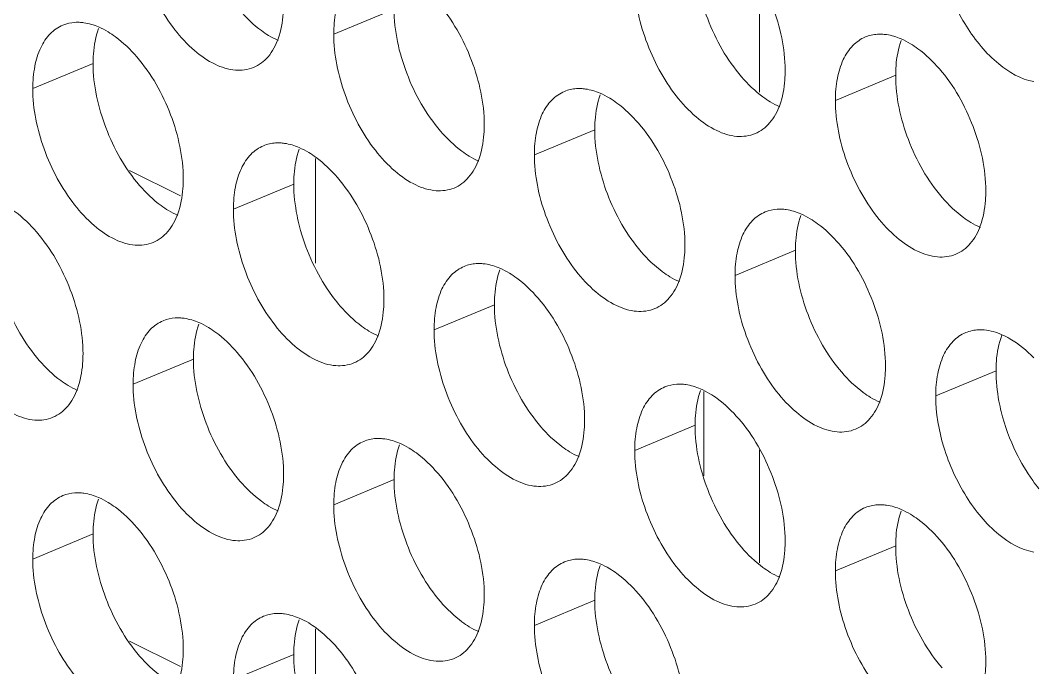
# Model space of a CAD drawing. Header units: millimetres. Extents: x 0 to 2524, y 0 to 1785.
# Drawn here: x 1798.18 to 1808.52, y 913.12 to 919.73 of the extents above; entities that cross this region are included whole.
import ezdxf

# ---------------------------------------------------------------- set-up
doc = ezdxf.new("R2010")
doc.units = ezdxf.units.MM
doc.header["$LTSCALE"] = 0.1
doc.layers.add('标注', color=251, linetype='Continuous', lineweight=9)

msp = doc.modelspace()

# ---------------------------------------------------------------- linework, layer by layer
at = {"layer": '标注'}
for p, q in [((1805.72, 920.149), (1805.72, 918.995)), ((1801.996, 919.844), (1801.381, 919.588)), ((1798.927, 919.289), (1798.312, 919.033)), ((1807.11, 919.168), (1806.495, 918.912)), ((1804.042, 918.613), (1803.426, 918.357)), ((1801.194, 917.25), (1801.194, 918.321)), ((1799.819, 917.938), (1799.299, 918.197)), ((1800.973, 918.059), (1800.358, 917.803)), ((1806.087, 917.383), (1805.472, 917.127)), ((1803.019, 916.828), (1802.404, 916.573)), ((1799.95, 916.274), (1799.335, 916.018)), ((1808.133, 916.152), (1807.518, 915.897)), ((1805.154, 915.083), (1805.154, 915.941)), ((1805.064, 915.598), (1804.449, 915.342)), ((1805.72, 915.349), (1805.72, 914.195)), ((1801.996, 915.044), (1801.381, 914.788)), ((1798.927, 914.489), (1798.312, 914.233)), ((1807.11, 914.368), (1806.495, 914.112)), ((1804.042, 913.813), (1803.426, 913.557)), ((1801.194, 912.45), (1801.194, 913.521)), ((1799.819, 913.138), (1799.299, 913.397)), ((1800.973, 913.259), (1800.358, 913.003))]:
    msp.add_line(p, q, dxfattribs=at)
msp.add_arc((1810.248, 916.252), 2.125, 194.0297, 206.073, dxfattribs=at)
for points, knots in [([(1800.563, 919.249), (1800.505, 919.225), (1800.366, 919.207), (1800.154, 919.276), (1799.944, 919.422), (1799.747, 919.635), (1799.576, 919.9), (1799.402, 920.289), (1799.335, 920.609), (1799.335, 920.818)], [0, 0, 0, 0, 0.08419, 0.180629, 0.294901, 0.426206, 0.569756, 0.71848, 1, 1, 1, 1]), ([(1808.518, 919.105), (1808.387, 919.127), (1808.113, 919.288), (1807.804, 919.671), (1807.582, 920.159), (1807.518, 920.521), (1807.518, 920.697)], [0, 0, 0, 0, 0.200223, 0.454809, 0.735097, 1, 1, 1, 1]), ([(1805.538, 919.153), (1805.39, 919.326), (1805.164, 919.726), (1805.064, 920.175), (1805.064, 920.398)], [0, 0, 0, 0, 0.505546, 1, 1, 1, 1]), ([(1805.51, 920.464), (1805.658, 920.292), (1805.884, 919.892), (1805.983, 919.442), (1805.983, 919.219)], [0, 0, 0, 0, 0.505546, 1, 1, 1, 1]), ([(1801.381, 919.588), (1801.381, 919.663), (1801.392, 919.806), (1801.45, 919.999), (1801.547, 920.15), (1801.639, 920.215), (1801.687, 920.234)], [0, 0, 0, 0, 0.300633, 0.564844, 0.793499, 1, 1, 1, 1]), ([(1805.677, 918.573), (1805.619, 918.549), (1805.48, 918.531), (1805.268, 918.6), (1805.058, 918.746), (1804.861, 918.959), (1804.69, 919.224), (1804.516, 919.613), (1804.449, 919.934), (1804.449, 920.142)], [0, 0, 0, 0, 0.08419, 0.180629, 0.294901, 0.426206, 0.569756, 0.71848, 1, 1, 1, 1]), ([(1800.869, 919.895), (1800.869, 919.863), (1800.865, 919.743), (1800.844, 919.623), (1800.814, 919.54)], [0, 0, 0, 0, 0.269025, 1, 1, 1, 1]), ([(1802.441, 919.91), (1802.59, 919.737), (1802.815, 919.337), (1802.915, 918.888), (1802.915, 918.665)], [0, 0, 0, 0, 0.505546, 1, 1, 1, 1]), ([(1800.717, 919.573), (1800.692, 919.589), (1800.583, 919.662), (1800.489, 919.753), (1800.424, 919.829)], [0, 0, 0, 0, 0.231736, 1, 1, 1, 1]), ([(1802.469, 918.599), (1802.321, 918.771), (1802.096, 919.171), (1801.996, 919.621), (1801.996, 919.844)], [0, 0, 0, 0, 0.505546, 1, 1, 1, 1]), ([(1798.312, 919.033), (1798.312, 919.109), (1798.324, 919.252), (1798.381, 919.445), (1798.478, 919.595), (1798.571, 919.66), (1798.619, 919.68)], [0, 0, 0, 0, 0.300633, 0.564844, 0.793499, 1, 1, 1, 1]), ([(1798.619, 919.68), (1798.658, 919.696), (1798.714, 919.709), (1798.771, 919.709), (1798.786, 919.709)], [0, 0, 0, 0, 0.741995, 1, 1, 1, 1]), ([(1798.786, 919.709), (1798.802, 919.708), (1798.869, 919.702), (1798.935, 919.681), (1798.983, 919.661)], [0, 0, 0, 0, 0.236225, 1, 1, 1, 1]), ([(1798.927, 919.289), (1798.927, 919.321), (1798.932, 919.441), (1798.953, 919.562), (1798.983, 919.644)], [0, 0, 0, 0, 0.269025, 1, 1, 1, 1]), ([(1799.079, 919.611), (1799.105, 919.596), (1799.213, 919.523), (1799.308, 919.431), (1799.373, 919.356)], [0, 0, 0, 0, 0.231736, 1, 1, 1, 1]), ([(1802.608, 918.018), (1802.551, 917.995), (1802.412, 917.977), (1802.2, 918.045), (1801.989, 918.192), (1801.792, 918.405), (1801.621, 918.67), (1801.448, 919.059), (1801.381, 919.379), (1801.381, 919.588)], [0, 0, 0, 0, 0.08419, 0.180629, 0.294901, 0.426206, 0.569756, 0.71848, 1, 1, 1, 1]), ([(1806.801, 919.559), (1806.84, 919.575), (1806.897, 919.587), (1806.954, 919.588), (1806.968, 919.587)], [0, 0, 0, 0, 0.741995, 1, 1, 1, 1]), ([(1806.968, 919.587), (1806.984, 919.587), (1807.052, 919.58), (1807.118, 919.56), (1807.165, 919.54)], [0, 0, 0, 0, 0.236225, 1, 1, 1, 1]), ([(1800.814, 919.54), (1800.79, 919.475), (1800.728, 919.355), (1800.619, 919.272), (1800.563, 919.249)], [0, 0, 0, 0, 0.533077, 1, 1, 1, 1]), ([(1806.495, 918.912), (1806.495, 918.988), (1806.506, 919.13), (1806.564, 919.323), (1806.661, 919.474), (1806.754, 919.539), (1806.801, 919.559)], [0, 0, 0, 0, 0.300633, 0.564844, 0.793499, 1, 1, 1, 1]), ([(1807.11, 919.168), (1807.11, 919.2), (1807.114, 919.32), (1807.136, 919.44), (1807.166, 919.523)], [0, 0, 0, 0, 0.269025, 1, 1, 1, 1]), ([(1807.262, 919.49), (1807.288, 919.474), (1807.396, 919.401), (1807.49, 919.31), (1807.556, 919.234)], [0, 0, 0, 0, 0.231736, 1, 1, 1, 1]), ([(1799.401, 918.044), (1799.253, 918.217), (1799.027, 918.617), (1798.927, 919.066), (1798.927, 919.289)], [0, 0, 0, 0, 0.505546, 1, 1, 1, 1]), ([(1799.373, 919.356), (1799.521, 919.183), (1799.747, 918.783), (1799.846, 918.333), (1799.846, 918.111)], [0, 0, 0, 0, 0.505546, 1, 1, 1, 1]), ([(1805.832, 918.897), (1805.806, 918.913), (1805.698, 918.986), (1805.603, 919.077), (1805.538, 919.153)], [0, 0, 0, 0, 0.231736, 1, 1, 1, 1]), ([(1805.983, 919.219), (1805.983, 919.187), (1805.979, 919.067), (1805.958, 918.947), (1805.928, 918.864)], [0, 0, 0, 0, 0.269025, 1, 1, 1, 1]), ([(1807.584, 917.923), (1807.435, 918.095), (1807.21, 918.495), (1807.11, 918.945), (1807.11, 919.168)], [0, 0, 0, 0, 0.505546, 1, 1, 1, 1]), ([(1807.556, 919.234), (1807.704, 919.062), (1807.929, 918.661), (1808.029, 918.212), (1808.029, 917.989)], [0, 0, 0, 0, 0.505546, 1, 1, 1, 1]), ([(1799.54, 917.464), (1799.482, 917.44), (1799.343, 917.422), (1799.131, 917.491), (1798.921, 917.637), (1798.724, 917.85), (1798.553, 918.116), (1798.379, 918.504), (1798.312, 918.825), (1798.312, 919.033)], [0, 0, 0, 0, 0.08419, 0.180629, 0.294901, 0.426206, 0.569756, 0.71848, 1, 1, 1, 1]), ([(1803.426, 918.357), (1803.426, 918.433), (1803.438, 918.576), (1803.495, 918.769), (1803.592, 918.919), (1803.685, 918.984), (1803.733, 919.004)], [0, 0, 0, 0, 0.300633, 0.564844, 0.793499, 1, 1, 1, 1]), ([(1803.733, 919.004), (1803.772, 919.02), (1803.829, 919.033), (1803.885, 919.033), (1803.9, 919.033)], [0, 0, 0, 0, 0.741995, 1, 1, 1, 1]), ([(1803.9, 919.033), (1803.916, 919.032), (1803.984, 919.026), (1804.049, 919.005), (1804.097, 918.985)], [0, 0, 0, 0, 0.236225, 1, 1, 1, 1]), ([(1804.042, 918.613), (1804.042, 918.645), (1804.046, 918.765), (1804.067, 918.886), (1804.097, 918.968)], [0, 0, 0, 0, 0.269025, 1, 1, 1, 1]), ([(1804.194, 918.935), (1804.219, 918.92), (1804.327, 918.847), (1804.422, 918.755), (1804.487, 918.68)], [0, 0, 0, 0, 0.231736, 1, 1, 1, 1]), ([(1805.928, 918.864), (1805.904, 918.799), (1805.842, 918.68), (1805.733, 918.596), (1805.677, 918.573)], [0, 0, 0, 0, 0.533077, 1, 1, 1, 1]), ([(1807.723, 917.343), (1807.665, 917.319), (1807.526, 917.301), (1807.314, 917.37), (1807.104, 917.516), (1806.907, 917.729), (1806.735, 917.994), (1806.562, 918.383), (1806.495, 918.703), (1806.495, 918.912)], [0, 0, 0, 0, 0.08419, 0.180629, 0.294901, 0.426206, 0.569756, 0.71848, 1, 1, 1, 1]), ([(1802.915, 918.665), (1802.915, 918.633), (1802.911, 918.513), (1802.889, 918.392), (1802.859, 918.31)], [0, 0, 0, 0, 0.269025, 1, 1, 1, 1]), ([(1804.487, 918.68), (1804.636, 918.507), (1804.861, 918.107), (1804.961, 917.657), (1804.961, 917.435)], [0, 0, 0, 0, 0.505546, 1, 1, 1, 1]), ([(1802.763, 918.343), (1802.737, 918.358), (1802.629, 918.431), (1802.535, 918.523), (1802.469, 918.599)], [0, 0, 0, 0, 0.231736, 1, 1, 1, 1]), ([(1804.515, 917.368), (1804.367, 917.541), (1804.141, 917.941), (1804.042, 918.391), (1804.042, 918.613)], [0, 0, 0, 0, 0.505546, 1, 1, 1, 1]), ([(1800.358, 917.803), (1800.358, 917.879), (1800.369, 918.021), (1800.427, 918.214), (1800.524, 918.365), (1800.616, 918.43), (1800.664, 918.45)], [0, 0, 0, 0, 0.300633, 0.564844, 0.793499, 1, 1, 1, 1]), ([(1800.664, 918.45), (1800.703, 918.466), (1800.76, 918.478), (1800.817, 918.479), (1800.831, 918.478)], [0, 0, 0, 0, 0.741995, 1, 1, 1, 1]), ([(1800.831, 918.478), (1800.847, 918.478), (1800.915, 918.471), (1800.981, 918.451), (1801.028, 918.431)], [0, 0, 0, 0, 0.236225, 1, 1, 1, 1]), ([(1800.973, 918.059), (1800.973, 918.091), (1800.977, 918.211), (1800.999, 918.331), (1801.029, 918.414)], [0, 0, 0, 0, 0.269025, 1, 1, 1, 1]), ([(1801.125, 918.381), (1801.151, 918.365), (1801.259, 918.293), (1801.353, 918.201), (1801.419, 918.125)], [0, 0, 0, 0, 0.231736, 1, 1, 1, 1]), ([(1804.654, 916.788), (1804.596, 916.764), (1804.458, 916.746), (1804.245, 916.815), (1804.035, 916.961), (1803.838, 917.174), (1803.667, 917.44), (1803.493, 917.829), (1803.426, 918.149), (1803.426, 918.357)], [0, 0, 0, 0, 0.08419, 0.180629, 0.294901, 0.426206, 0.569756, 0.71848, 1, 1, 1, 1]), ([(1802.859, 918.31), (1802.836, 918.244), (1802.773, 918.125), (1802.665, 918.042), (1802.608, 918.018)], [0, 0, 0, 0, 0.533077, 1, 1, 1, 1]), ([(1801.419, 918.125), (1801.567, 917.953), (1801.792, 917.553), (1801.892, 917.103), (1801.892, 916.88)], [0, 0, 0, 0, 0.505546, 1, 1, 1, 1]), ([(1799.695, 917.788), (1799.669, 917.804), (1799.561, 917.877), (1799.466, 917.968), (1799.401, 918.044)], [0, 0, 0, 0, 0.231736, 1, 1, 1, 1]), ([(1799.846, 918.111), (1799.846, 918.078), (1799.842, 917.958), (1799.821, 917.838), (1799.791, 917.755)], [0, 0, 0, 0, 0.269025, 1, 1, 1, 1]), ([(1801.031, 917.626), (1801.022, 917.663), (1800.99, 917.805), (1800.973, 917.951), (1800.973, 918.059)], [0, 0, 0, 0, 0.261395, 1, 1, 1, 1]), ([(1807.877, 917.667), (1807.851, 917.683), (1807.743, 917.755), (1807.649, 917.847), (1807.584, 917.923)], [0, 0, 0, 0, 0.231736, 1, 1, 1, 1]), ([(1808.029, 917.989), (1808.029, 917.957), (1808.025, 917.837), (1808.003, 917.717), (1807.973, 917.634)], [0, 0, 0, 0, 0.269025, 1, 1, 1, 1]), ([(1798.057, 917.826), (1798.082, 917.811), (1798.19, 917.738), (1798.285, 917.647), (1798.35, 917.571)], [0, 0, 0, 0, 0.231736, 1, 1, 1, 1]), ([(1799.791, 917.755), (1799.767, 917.69), (1799.705, 917.571), (1799.596, 917.487), (1799.54, 917.464)], [0, 0, 0, 0, 0.533077, 1, 1, 1, 1]), ([(1801.586, 916.234), (1801.528, 916.21), (1801.389, 916.192), (1801.177, 916.261), (1800.967, 916.407), (1800.77, 916.62), (1800.598, 916.885), (1800.425, 917.274), (1800.358, 917.594), (1800.358, 917.803)], [0, 0, 0, 0, 0.08419, 0.180629, 0.294901, 0.426206, 0.569756, 0.71848, 1, 1, 1, 1]), ([(1805.472, 917.127), (1805.472, 917.203), (1805.484, 917.345), (1805.541, 917.538), (1805.638, 917.689), (1805.731, 917.754), (1805.779, 917.774)], [0, 0, 0, 0, 0.300633, 0.564844, 0.793499, 1, 1, 1, 1]), ([(1805.779, 917.774), (1805.818, 917.79), (1805.874, 917.802), (1805.931, 917.803), (1805.946, 917.802)], [0, 0, 0, 0, 0.741995, 1, 1, 1, 1]), ([(1805.946, 917.802), (1805.962, 917.802), (1806.029, 917.795), (1806.095, 917.775), (1806.143, 917.755)], [0, 0, 0, 0, 0.236225, 1, 1, 1, 1]), ([(1806.087, 917.383), (1806.087, 917.415), (1806.092, 917.535), (1806.113, 917.655), (1806.143, 917.738)], [0, 0, 0, 0, 0.269025, 1, 1, 1, 1]), ([(1806.239, 917.705), (1806.265, 917.689), (1806.373, 917.617), (1806.468, 917.525), (1806.533, 917.449)], [0, 0, 0, 0, 0.231736, 1, 1, 1, 1]), ([(1801.447, 916.814), (1801.399, 916.869), (1801.216, 917.115), (1801.089, 917.401), (1801.031, 917.626)], [0, 0, 0, 0, 0.24034, 1, 1, 1, 1]), ([(1807.973, 917.634), (1807.95, 917.568), (1807.888, 917.449), (1807.779, 917.366), (1807.723, 917.343)], [0, 0, 0, 0, 0.533077, 1, 1, 1, 1]), ([(1798.378, 916.259), (1798.23, 916.432), (1798.004, 916.832), (1797.905, 917.282), (1797.905, 917.504)], [0, 0, 0, 0, 0.505546, 1, 1, 1, 1]), ([(1798.35, 917.571), (1798.498, 917.398), (1798.724, 916.998), (1798.824, 916.548), (1798.824, 916.326)], [0, 0, 0, 0, 0.505546, 1, 1, 1, 1]), ([(1804.961, 917.435), (1804.961, 917.402), (1804.956, 917.282), (1804.935, 917.162), (1804.905, 917.08)], [0, 0, 0, 0, 0.269025, 1, 1, 1, 1]), ([(1806.533, 917.449), (1806.681, 917.277), (1806.907, 916.877), (1807.006, 916.427), (1807.006, 916.204)], [0, 0, 0, 0, 0.505546, 1, 1, 1, 1]), ([(1804.809, 917.113), (1804.783, 917.128), (1804.675, 917.201), (1804.58, 917.292), (1804.515, 917.368)], [0, 0, 0, 0, 0.231736, 1, 1, 1, 1]), ([(1806.561, 916.138), (1806.412, 916.31), (1806.187, 916.71), (1806.087, 917.16), (1806.087, 917.383)], [0, 0, 0, 0, 0.505546, 1, 1, 1, 1]), ([(1798.517, 915.679), (1798.459, 915.655), (1798.321, 915.637), (1798.108, 915.706), (1797.898, 915.853), (1797.701, 916.066), (1797.53, 916.331), (1797.356, 916.72), (1797.289, 917.04), (1797.289, 917.249)], [0, 0, 0, 0, 0.08419, 0.180629, 0.294901, 0.426206, 0.569756, 0.71848, 1, 1, 1, 1]), ([(1802.404, 916.573), (1802.404, 916.648), (1802.415, 916.791), (1802.472, 916.984), (1802.57, 917.134), (1802.662, 917.199), (1802.71, 917.219)], [0, 0, 0, 0, 0.300633, 0.564844, 0.793499, 1, 1, 1, 1]), ([(1802.71, 917.219), (1802.749, 917.235), (1802.806, 917.248), (1802.862, 917.249), (1802.877, 917.248)], [0, 0, 0, 0, 0.741995, 1, 1, 1, 1]), ([(1802.877, 917.248), (1802.893, 917.247), (1802.961, 917.241), (1803.027, 917.221), (1803.074, 917.2)], [0, 0, 0, 0, 0.236225, 1, 1, 1, 1]), ([(1803.019, 916.828), (1803.019, 916.861), (1803.023, 916.981), (1803.045, 917.101), (1803.074, 917.184)], [0, 0, 0, 0, 0.269025, 1, 1, 1, 1]), ([(1803.171, 917.15), (1803.197, 917.135), (1803.305, 917.062), (1803.399, 916.971), (1803.464, 916.895)], [0, 0, 0, 0, 0.231736, 1, 1, 1, 1]), ([(1806.7, 915.558), (1806.642, 915.534), (1806.503, 915.516), (1806.291, 915.585), (1806.081, 915.731), (1805.884, 915.944), (1805.713, 916.209), (1805.539, 916.598), (1805.472, 916.918), (1805.472, 917.127)], [0, 0, 0, 0, 0.08419, 0.180629, 0.294901, 0.426206, 0.569756, 0.71848, 1, 1, 1, 1]), ([(1804.905, 917.08), (1804.881, 917.014), (1804.819, 916.895), (1804.711, 916.812), (1804.654, 916.788)], [0, 0, 0, 0, 0.533077, 1, 1, 1, 1]), ([(1801.892, 916.88), (1801.892, 916.848), (1801.888, 916.728), (1801.866, 916.608), (1801.836, 916.525)], [0, 0, 0, 0, 0.269025, 1, 1, 1, 1]), ([(1803.464, 916.895), (1803.613, 916.722), (1803.838, 916.322), (1803.938, 915.872), (1803.938, 915.65)], [0, 0, 0, 0, 0.505546, 1, 1, 1, 1]), ([(1801.74, 916.558), (1801.714, 916.574), (1801.606, 916.646), (1801.512, 916.738), (1801.447, 916.814)], [0, 0, 0, 0, 0.231736, 1, 1, 1, 1]), ([(1803.492, 915.583), (1803.344, 915.756), (1803.118, 916.156), (1803.019, 916.606), (1803.019, 916.828)], [0, 0, 0, 0, 0.505546, 1, 1, 1, 1]), ([(1799.642, 916.665), (1799.681, 916.681), (1799.737, 916.694), (1799.794, 916.694), (1799.809, 916.693)], [0, 0, 0, 0, 0.741995, 1, 1, 1, 1]), ([(1799.809, 916.693), (1799.825, 916.693), (1799.892, 916.686), (1799.958, 916.666), (1800.006, 916.646)], [0, 0, 0, 0, 0.236225, 1, 1, 1, 1]), ([(1799.335, 916.018), (1799.335, 916.094), (1799.347, 916.236), (1799.404, 916.429), (1799.501, 916.58), (1799.594, 916.645), (1799.642, 916.665)], [0, 0, 0, 0, 0.300633, 0.564844, 0.793499, 1, 1, 1, 1]), ([(1799.95, 916.274), (1799.95, 916.306), (1799.955, 916.426), (1799.976, 916.546), (1800.006, 916.629)], [0, 0, 0, 0, 0.269025, 1, 1, 1, 1]), ([(1800.102, 916.596), (1800.128, 916.58), (1800.236, 916.508), (1800.331, 916.416), (1800.396, 916.34)], [0, 0, 0, 0, 0.231736, 1, 1, 1, 1]), ([(1803.631, 915.003), (1803.574, 914.979), (1803.435, 914.961), (1803.222, 915.03), (1803.012, 915.177), (1802.815, 915.39), (1802.644, 915.655), (1802.471, 916.044), (1802.404, 916.364), (1802.404, 916.573)], [0, 0, 0, 0, 0.08419, 0.180629, 0.294901, 0.426206, 0.569756, 0.71848, 1, 1, 1, 1]), ([(1807.956, 916.572), (1807.975, 916.573), (1808.056, 916.571), (1808.136, 916.547), (1808.193, 916.522)], [0, 0, 0, 0, 0.234203, 1, 1, 1, 1]), ([(1807.956, 916.572), (1807.975, 916.573), (1808.056, 916.571), (1808.136, 916.547), (1808.193, 916.522)], [0, 0, 0, 0, 0.234203, 1, 1, 1, 1]), ([(1801.836, 916.525), (1801.813, 916.459), (1801.751, 916.34), (1801.642, 916.257), (1801.586, 916.234)], [0, 0, 0, 0, 0.533077, 1, 1, 1, 1]), ([(1807.518, 915.897), (1807.518, 915.972), (1807.529, 916.115), (1807.587, 916.308), (1807.684, 916.458), (1807.776, 916.523), (1807.824, 916.543)], [0, 0, 0, 0, 0.300719, 0.564842, 0.793477, 1, 1, 1, 1]), ([(1808.133, 916.152), (1808.133, 916.186), (1808.137, 916.308), (1808.16, 916.432), (1808.192, 916.516)], [0, 0, 0, 0, 0.269773, 1, 1, 1, 1]), ([(1808.193, 916.522), (1808.221, 916.51), (1808.341, 916.448), (1808.446, 916.36), (1808.518, 916.286)], [0, 0, 0, 0, 0.228039, 1, 1, 1, 1]), ([(1798.672, 916.004), (1798.646, 916.019), (1798.538, 916.092), (1798.443, 916.184), (1798.378, 916.259)], [0, 0, 0, 0, 0.231736, 1, 1, 1, 1]), ([(1798.824, 916.326), (1798.824, 916.293), (1798.819, 916.173), (1798.798, 916.053), (1798.768, 915.971)], [0, 0, 0, 0, 0.269025, 1, 1, 1, 1]), ([(1800.424, 915.029), (1800.275, 915.202), (1800.05, 915.602), (1799.95, 916.051), (1799.95, 916.274)], [0, 0, 0, 0, 0.505546, 1, 1, 1, 1]), ([(1800.396, 916.34), (1800.544, 916.168), (1800.77, 915.768), (1800.869, 915.318), (1800.869, 915.095)], [0, 0, 0, 0, 0.505546, 1, 1, 1, 1]), ([(1807.006, 916.204), (1807.006, 916.172), (1807.002, 916.052), (1806.981, 915.932), (1806.951, 915.849)], [0, 0, 0, 0, 0.269025, 1, 1, 1, 1]), ([(1806.854, 915.882), (1806.829, 915.898), (1806.721, 915.97), (1806.626, 916.062), (1806.561, 916.138)], [0, 0, 0, 0, 0.231736, 1, 1, 1, 1]), ([(1808.187, 915.737), (1808.178, 915.772), (1808.148, 915.909), (1808.133, 916.049), (1808.133, 916.152)], [0, 0, 0, 0, 0.261145, 1, 1, 1, 1]), ([(1798.768, 915.971), (1798.744, 915.905), (1798.682, 915.786), (1798.574, 915.703), (1798.517, 915.679)], [0, 0, 0, 0, 0.533077, 1, 1, 1, 1]), ([(1800.563, 914.449), (1800.505, 914.425), (1800.366, 914.407), (1800.154, 914.476), (1799.944, 914.622), (1799.747, 914.835), (1799.576, 915.1), (1799.402, 915.489), (1799.335, 915.809), (1799.335, 916.018)], [0, 0, 0, 0, 0.08419, 0.180629, 0.294901, 0.426206, 0.569756, 0.71848, 1, 1, 1, 1]), ([(1804.449, 915.342), (1804.449, 915.418), (1804.461, 915.56), (1804.518, 915.754), (1804.615, 915.904), (1804.708, 915.969), (1804.756, 915.989)], [0, 0, 0, 0, 0.300633, 0.564844, 0.793499, 1, 1, 1, 1]), ([(1804.756, 915.989), (1804.795, 916.005), (1804.851, 916.018), (1804.908, 916.018), (1804.923, 916.018)], [0, 0, 0, 0, 0.741995, 1, 1, 1, 1]), ([(1804.923, 916.018), (1804.939, 916.017), (1805.006, 916.011), (1805.072, 915.99), (1805.12, 915.97)], [0, 0, 0, 0, 0.236225, 1, 1, 1, 1]), ([(1805.064, 915.598), (1805.064, 915.63), (1805.069, 915.75), (1805.09, 915.871), (1805.12, 915.953)], [0, 0, 0, 0, 0.269025, 1, 1, 1, 1]), ([(1805.216, 915.92), (1805.242, 915.905), (1805.35, 915.832), (1805.445, 915.74), (1805.51, 915.664)], [0, 0, 0, 0, 0.231736, 1, 1, 1, 1]), ([(1806.951, 915.849), (1806.927, 915.783), (1806.865, 915.664), (1806.756, 915.581), (1806.7, 915.558)], [0, 0, 0, 0, 0.533077, 1, 1, 1, 1]), ([(1808.518, 914.305), (1808.387, 914.327), (1808.113, 914.488), (1807.804, 914.871), (1807.582, 915.359), (1807.518, 915.721), (1807.518, 915.897)], [0, 0, 0, 0, 0.200223, 0.454809, 0.735097, 1, 1, 1, 1]), ([(1803.938, 915.65), (1803.938, 915.618), (1803.934, 915.498), (1803.912, 915.377), (1803.882, 915.295)], [0, 0, 0, 0, 0.269025, 1, 1, 1, 1]), ([(1805.51, 915.664), (1805.658, 915.492), (1805.884, 915.092), (1805.983, 914.642), (1805.983, 914.419)], [0, 0, 0, 0, 0.505546, 1, 1, 1, 1]), ([(1803.786, 915.328), (1803.76, 915.343), (1803.652, 915.416), (1803.557, 915.508), (1803.492, 915.583)], [0, 0, 0, 0, 0.231736, 1, 1, 1, 1]), ([(1805.538, 914.353), (1805.39, 914.526), (1805.164, 914.926), (1805.064, 915.375), (1805.064, 915.598)], [0, 0, 0, 0, 0.505546, 1, 1, 1, 1]), ([(1801.381, 914.788), (1801.381, 914.863), (1801.392, 915.006), (1801.45, 915.199), (1801.547, 915.35), (1801.639, 915.415), (1801.687, 915.434)], [0, 0, 0, 0, 0.300633, 0.564844, 0.793499, 1, 1, 1, 1]), ([(1801.687, 915.434), (1801.726, 915.451), (1801.783, 915.463), (1801.84, 915.464), (1801.854, 915.463)], [0, 0, 0, 0, 0.741995, 1, 1, 1, 1]), ([(1801.854, 915.463), (1801.87, 915.462), (1801.938, 915.456), (1802.004, 915.436), (1802.051, 915.415)], [0, 0, 0, 0, 0.236225, 1, 1, 1, 1]), ([(1801.996, 915.044), (1801.996, 915.076), (1802, 915.196), (1802.022, 915.316), (1802.052, 915.399)], [0, 0, 0, 0, 0.269025, 1, 1, 1, 1]), ([(1802.148, 915.366), (1802.174, 915.35), (1802.282, 915.277), (1802.376, 915.186), (1802.441, 915.11)], [0, 0, 0, 0, 0.231736, 1, 1, 1, 1]), ([(1805.677, 913.773), (1805.619, 913.749), (1805.48, 913.731), (1805.268, 913.8), (1805.058, 913.946), (1804.861, 914.159), (1804.69, 914.424), (1804.516, 914.813), (1804.449, 915.134), (1804.449, 915.342)], [0, 0, 0, 0, 0.08419, 0.180629, 0.294901, 0.426206, 0.569756, 0.71848, 1, 1, 1, 1]), ([(1803.882, 915.295), (1803.858, 915.229), (1803.796, 915.11), (1803.688, 915.027), (1803.631, 915.003)], [0, 0, 0, 0, 0.533077, 1, 1, 1, 1]), ([(1808.571, 914.95), (1808.549, 914.977), (1808.462, 915.093), (1808.388, 915.219), (1808.34, 915.318)], [0, 0, 0, 0, 0.242274, 1, 1, 1, 1]), ([(1800.717, 914.773), (1800.692, 914.789), (1800.583, 914.862), (1800.489, 914.953), (1800.424, 915.029)], [0, 0, 0, 0, 0.231736, 1, 1, 1, 1]), ([(1800.869, 915.095), (1800.869, 915.063), (1800.865, 914.943), (1800.844, 914.823), (1800.814, 914.74)], [0, 0, 0, 0, 0.269025, 1, 1, 1, 1]), ([(1802.469, 913.799), (1802.321, 913.971), (1802.096, 914.371), (1801.996, 914.821), (1801.996, 915.044)], [0, 0, 0, 0, 0.505546, 1, 1, 1, 1]), ([(1802.441, 915.11), (1802.59, 914.937), (1802.815, 914.537), (1802.915, 914.088), (1802.915, 913.865)], [0, 0, 0, 0, 0.505546, 1, 1, 1, 1]), ([(1798.312, 914.233), (1798.312, 914.309), (1798.324, 914.452), (1798.381, 914.645), (1798.478, 914.795), (1798.571, 914.86), (1798.619, 914.88)], [0, 0, 0, 0, 0.300633, 0.564844, 0.793499, 1, 1, 1, 1]), ([(1798.619, 914.88), (1798.658, 914.896), (1798.714, 914.909), (1798.771, 914.909), (1798.786, 914.909)], [0, 0, 0, 0, 0.741995, 1, 1, 1, 1]), ([(1798.786, 914.909), (1798.802, 914.908), (1798.869, 914.902), (1798.935, 914.881), (1798.983, 914.861)], [0, 0, 0, 0, 0.236225, 1, 1, 1, 1]), ([(1798.927, 914.489), (1798.927, 914.521), (1798.932, 914.641), (1798.953, 914.762), (1798.983, 914.844)], [0, 0, 0, 0, 0.269025, 1, 1, 1, 1]), ([(1799.079, 914.811), (1799.105, 914.796), (1799.213, 914.723), (1799.308, 914.631), (1799.373, 914.556)], [0, 0, 0, 0, 0.231736, 1, 1, 1, 1]), ([(1800.814, 914.74), (1800.79, 914.675), (1800.728, 914.555), (1800.619, 914.472), (1800.563, 914.449)], [0, 0, 0, 0, 0.533077, 1, 1, 1, 1]), ([(1802.608, 913.218), (1802.551, 913.195), (1802.412, 913.177), (1802.2, 913.245), (1801.989, 913.392), (1801.792, 913.605), (1801.621, 913.87), (1801.448, 914.259), (1801.381, 914.579), (1801.381, 914.788)], [0, 0, 0, 0, 0.08419, 0.180629, 0.294901, 0.426206, 0.569756, 0.71848, 1, 1, 1, 1]), ([(1806.495, 914.112), (1806.495, 914.188), (1806.506, 914.33), (1806.564, 914.523), (1806.661, 914.674), (1806.754, 914.739), (1806.801, 914.759)], [0, 0, 0, 0, 0.300633, 0.564844, 0.793499, 1, 1, 1, 1]), ([(1806.801, 914.759), (1806.84, 914.775), (1806.897, 914.787), (1806.954, 914.788), (1806.968, 914.787)], [0, 0, 0, 0, 0.741995, 1, 1, 1, 1]), ([(1806.968, 914.787), (1806.984, 914.787), (1807.052, 914.78), (1807.118, 914.76), (1807.165, 914.74)], [0, 0, 0, 0, 0.236225, 1, 1, 1, 1]), ([(1807.11, 914.368), (1807.11, 914.4), (1807.114, 914.52), (1807.136, 914.64), (1807.166, 914.723)], [0, 0, 0, 0, 0.269025, 1, 1, 1, 1]), ([(1807.262, 914.69), (1807.288, 914.674), (1807.396, 914.601), (1807.49, 914.51), (1807.556, 914.434)], [0, 0, 0, 0, 0.231736, 1, 1, 1, 1]), ([(1799.373, 914.556), (1799.521, 914.383), (1799.747, 913.983), (1799.846, 913.533), (1799.846, 913.311)], [0, 0, 0, 0, 0.505546, 1, 1, 1, 1]), ([(1799.401, 913.244), (1799.253, 913.417), (1799.027, 913.817), (1798.927, 914.266), (1798.927, 914.489)], [0, 0, 0, 0, 0.505546, 1, 1, 1, 1]), ([(1805.983, 914.419), (1805.983, 914.387), (1805.979, 914.267), (1805.958, 914.147), (1805.928, 914.064)], [0, 0, 0, 0, 0.269025, 1, 1, 1, 1]), ([(1807.556, 914.434), (1807.704, 914.262), (1807.929, 913.861), (1808.029, 913.412), (1808.029, 913.189)], [0, 0, 0, 0, 0.505546, 1, 1, 1, 1]), ([(1805.832, 914.097), (1805.806, 914.113), (1805.698, 914.186), (1805.603, 914.277), (1805.538, 914.353)], [0, 0, 0, 0, 0.231736, 1, 1, 1, 1]), ([(1807.584, 913.123), (1807.435, 913.295), (1807.21, 913.695), (1807.11, 914.145), (1807.11, 914.368)], [0, 0, 0, 0, 0.505546, 1, 1, 1, 1]), ([(1799.54, 912.664), (1799.482, 912.64), (1799.343, 912.622), (1799.131, 912.691), (1798.921, 912.837), (1798.724, 913.05), (1798.553, 913.316), (1798.379, 913.704), (1798.312, 914.025), (1798.312, 914.233)], [0, 0, 0, 0, 0.08419, 0.180629, 0.294901, 0.426206, 0.569756, 0.71848, 1, 1, 1, 1]), ([(1803.426, 913.557), (1803.426, 913.633), (1803.438, 913.776), (1803.495, 913.969), (1803.592, 914.119), (1803.685, 914.184), (1803.733, 914.204)], [0, 0, 0, 0, 0.300633, 0.564844, 0.793499, 1, 1, 1, 1]), ([(1803.733, 914.204), (1803.772, 914.22), (1803.829, 914.233), (1803.885, 914.233), (1803.9, 914.233)], [0, 0, 0, 0, 0.741995, 1, 1, 1, 1]), ([(1803.9, 914.233), (1803.916, 914.232), (1803.984, 914.226), (1804.049, 914.205), (1804.097, 914.185)], [0, 0, 0, 0, 0.236225, 1, 1, 1, 1]), ([(1804.042, 913.813), (1804.042, 913.845), (1804.046, 913.965), (1804.067, 914.086), (1804.097, 914.168)], [0, 0, 0, 0, 0.269025, 1, 1, 1, 1]), ([(1804.194, 914.135), (1804.219, 914.12), (1804.327, 914.047), (1804.422, 913.955), (1804.487, 913.88)], [0, 0, 0, 0, 0.231736, 1, 1, 1, 1]), ([(1807.723, 912.543), (1807.665, 912.519), (1807.526, 912.501), (1807.314, 912.57), (1807.104, 912.716), (1806.907, 912.929), (1806.735, 913.194), (1806.562, 913.583), (1806.495, 913.903), (1806.495, 914.112)], [0, 0, 0, 0, 0.08419, 0.180629, 0.294901, 0.426206, 0.569756, 0.71848, 1, 1, 1, 1]), ([(1805.928, 914.064), (1805.904, 913.999), (1805.842, 913.88), (1805.733, 913.796), (1805.677, 913.773)], [0, 0, 0, 0, 0.533077, 1, 1, 1, 1]), ([(1802.763, 913.543), (1802.737, 913.558), (1802.629, 913.631), (1802.535, 913.723), (1802.469, 913.799)], [0, 0, 0, 0, 0.231736, 1, 1, 1, 1]), ([(1802.915, 913.865), (1802.915, 913.833), (1802.911, 913.713), (1802.889, 913.592), (1802.859, 913.51)], [0, 0, 0, 0, 0.269025, 1, 1, 1, 1]), ([(1804.515, 912.568), (1804.367, 912.741), (1804.141, 913.141), (1804.042, 913.591), (1804.042, 913.813)], [0, 0, 0, 0, 0.505546, 1, 1, 1, 1]), ([(1804.487, 913.88), (1804.636, 913.707), (1804.861, 913.307), (1804.961, 912.857), (1804.961, 912.635)], [0, 0, 0, 0, 0.505546, 1, 1, 1, 1]), ([(1800.664, 913.65), (1800.703, 913.666), (1800.76, 913.678), (1800.817, 913.679), (1800.831, 913.678)], [0, 0, 0, 0, 0.741995, 1, 1, 1, 1]), ([(1800.831, 913.678), (1800.847, 913.678), (1800.915, 913.671), (1800.981, 913.651), (1801.028, 913.631)], [0, 0, 0, 0, 0.236225, 1, 1, 1, 1]), ([(1800.358, 913.003), (1800.358, 913.079), (1800.369, 913.221), (1800.427, 913.414), (1800.524, 913.565), (1800.616, 913.63), (1800.664, 913.65)], [0, 0, 0, 0, 0.300633, 0.564844, 0.793499, 1, 1, 1, 1]), ([(1800.973, 913.259), (1800.973, 913.291), (1800.977, 913.411), (1800.999, 913.531), (1801.029, 913.614)], [0, 0, 0, 0, 0.269025, 1, 1, 1, 1]), ([(1801.125, 913.581), (1801.151, 913.565), (1801.259, 913.493), (1801.353, 913.401), (1801.419, 913.325)], [0, 0, 0, 0, 0.231736, 1, 1, 1, 1]), ([(1802.859, 913.51), (1802.836, 913.444), (1802.773, 913.325), (1802.665, 913.242), (1802.608, 913.218)], [0, 0, 0, 0, 0.533077, 1, 1, 1, 1]), ([(1804.654, 911.988), (1804.596, 911.964), (1804.458, 911.946), (1804.245, 912.015), (1804.035, 912.161), (1803.838, 912.374), (1803.667, 912.64), (1803.493, 913.029), (1803.426, 913.349), (1803.426, 913.557)], [0, 0, 0, 0, 0.08419, 0.180629, 0.294901, 0.426206, 0.569756, 0.71848, 1, 1, 1, 1]), ([(1799.846, 913.311), (1799.846, 913.278), (1799.842, 913.158), (1799.821, 913.038), (1799.791, 912.955)], [0, 0, 0, 0, 0.269025, 1, 1, 1, 1]), ([(1801.419, 913.325), (1801.567, 913.153), (1801.792, 912.753), (1801.892, 912.303), (1801.892, 912.08)], [0, 0, 0, 0, 0.505546, 1, 1, 1, 1]), ([(1799.695, 912.988), (1799.669, 913.004), (1799.561, 913.077), (1799.466, 913.168), (1799.401, 913.244)], [0, 0, 0, 0, 0.231736, 1, 1, 1, 1]), ([(1801.031, 912.826), (1801.022, 912.863), (1800.99, 913.005), (1800.973, 913.151), (1800.973, 913.259)], [0, 0, 0, 0, 0.261395, 1, 1, 1, 1]), ([(1808.029, 913.189), (1808.029, 913.157), (1808.025, 913.037), (1808.003, 912.917), (1807.973, 912.834)], [0, 0, 0, 0, 0.269025, 1, 1, 1, 1])]:
    msp.add_open_spline(points, degree=3, knots=knots, dxfattribs=at)
for points in [[(1798.983, 919.661), (1799.016, 919.647), (1799.048, 919.63), (1799.079, 919.611)], [(1800.814, 919.524), (1800.781, 919.538), (1800.748, 919.555), (1800.717, 919.573)], [(1807.165, 919.54), (1807.199, 919.525), (1807.231, 919.508), (1807.262, 919.49)], [(1804.097, 918.985), (1804.13, 918.971), (1804.162, 918.954), (1804.194, 918.935)], [(1805.928, 918.848), (1805.895, 918.862), (1805.863, 918.879), (1805.832, 918.897)], [(1801.028, 918.431), (1801.062, 918.416), (1801.094, 918.4), (1801.125, 918.381)], [(1802.86, 918.293), (1802.826, 918.307), (1802.794, 918.324), (1802.763, 918.343)], [(1799.791, 917.739), (1799.758, 917.753), (1799.726, 917.77), (1799.695, 917.788)], [(1806.143, 917.755), (1806.176, 917.74), (1806.208, 917.724), (1806.239, 917.705)], [(1807.974, 917.617), (1807.941, 917.631), (1807.908, 917.648), (1807.877, 917.667)], [(1803.074, 917.2), (1803.107, 917.186), (1803.14, 917.169), (1803.171, 917.15)], [(1804.905, 917.063), (1804.872, 917.077), (1804.84, 917.094), (1804.809, 917.113)], [(1800.006, 916.646), (1800.039, 916.632), (1800.071, 916.615), (1800.102, 916.596)], [(1807.824, 916.543), (1807.866, 916.561), (1807.911, 916.57), (1807.956, 916.572)], [(1807.824, 916.543), (1807.866, 916.561), (1807.911, 916.57), (1807.956, 916.572)], [(1801.837, 916.508), (1801.804, 916.523), (1801.771, 916.539), (1801.74, 916.558)], [(1798.768, 915.954), (1798.735, 915.968), (1798.703, 915.985), (1798.672, 916.004)], [(1805.12, 915.97), (1805.153, 915.956), (1805.185, 915.939), (1805.216, 915.92)], [(1806.951, 915.832), (1806.918, 915.847), (1806.885, 915.864), (1806.854, 915.882)], [(1802.051, 915.415), (1802.085, 915.401), (1802.117, 915.384), (1802.148, 915.366)], [(1803.882, 915.278), (1803.849, 915.292), (1803.817, 915.309), (1803.786, 915.328)], [(1798.983, 914.861), (1799.016, 914.847), (1799.048, 914.83), (1799.079, 914.811)], [(1800.814, 914.724), (1800.781, 914.738), (1800.748, 914.755), (1800.717, 914.773)], [(1807.165, 914.74), (1807.199, 914.725), (1807.231, 914.708), (1807.262, 914.69)], [(1804.097, 914.185), (1804.13, 914.171), (1804.162, 914.154), (1804.194, 914.135)], [(1805.928, 914.048), (1805.895, 914.062), (1805.863, 914.079), (1805.832, 914.097)], [(1801.028, 913.631), (1801.062, 913.616), (1801.094, 913.6), (1801.125, 913.581)], [(1802.86, 913.493), (1802.826, 913.507), (1802.794, 913.524), (1802.763, 913.543)]]:
    msp.add_open_spline(points, degree=3, dxfattribs=at)

doc.saveas('drawing.dxf')
